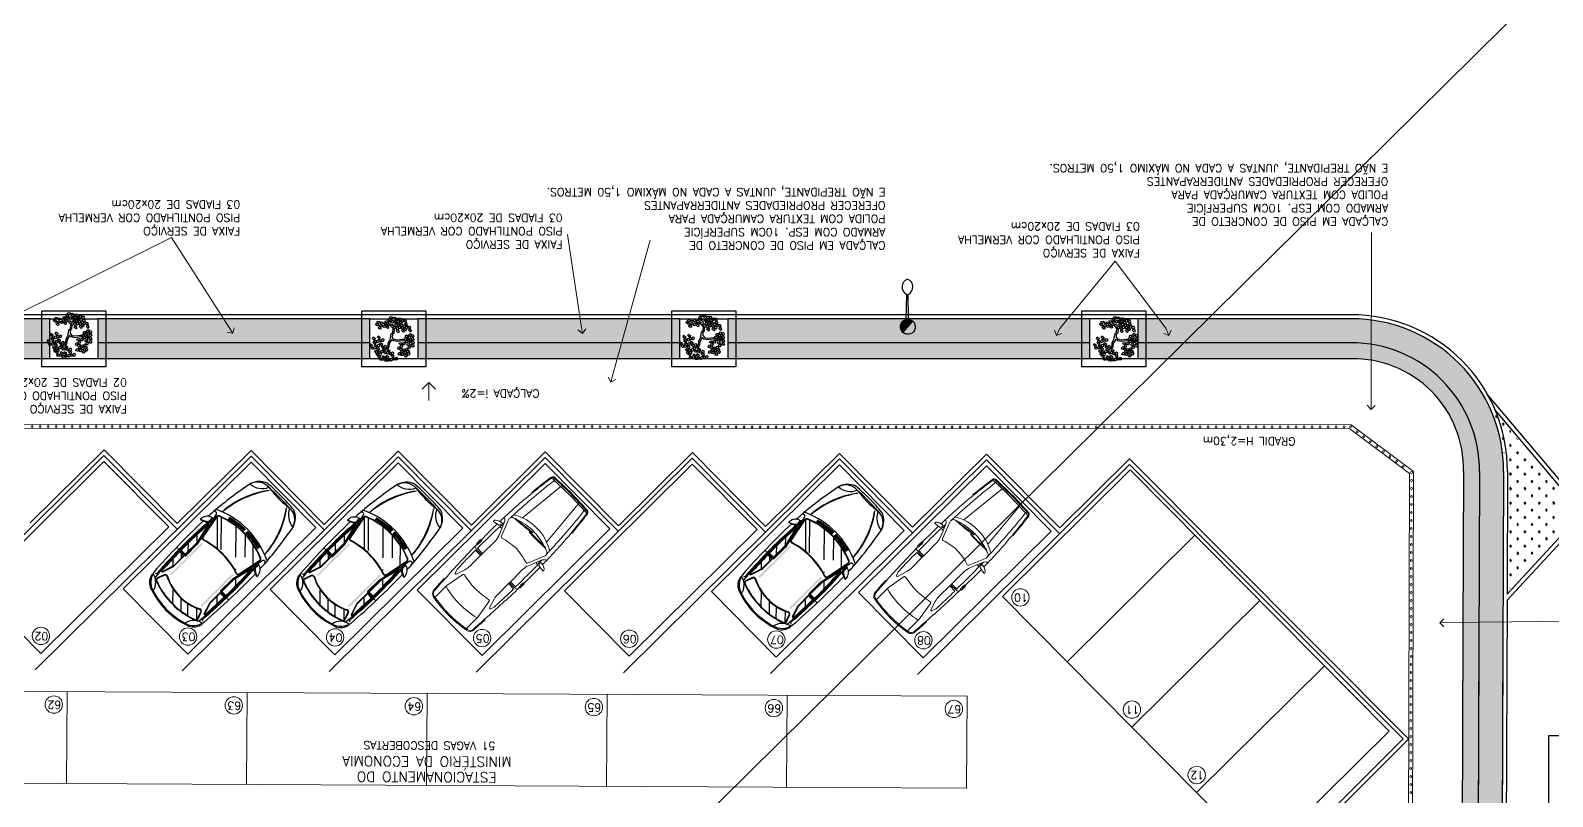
# Model space of a CAD drawing. Extents: x -1057 to 3416, y -340 to 4111.
# Drawn here: x 2323.86 to 2361.92, y 3.28 to 22.43 of the extents above; entities that cross this region are included whole.
import ezdxf
from ezdxf.enums import TextEntityAlignment as Align

# ---------------------------------------------------------------- set-up
doc = ezdxf.new("R2010")
doc.units = 0
doc.header["$LTSCALE"] = 50
for name, pattern in [('CONTINU', [0]), ('DGN Style 1', [0.003115, 5.18318e-06, -0.00311]), ('HIDDEN', [9.525, 6.35, -3.175])]:
    doc.linetypes.add(name, pattern=pattern)
doc.layers.add('0.1', color=8, linetype='Continuous', lineweight=13)
doc.layers.add('Margem A3', color=8, linetype='DGN Style 1', lineweight=0)
for name, color, linetype in [('GRAMA', 90, 'Continuous'), ('HAC', 1, 'Continuous'), ('layout', 1, 'Continuous'), ('luminaria', 10, 'Continuous'), ('medir projeto', 6, 'Continuous'), ('OK', 96, 'Continuous'), ('Poste de cimento', 7, 'Continuous')]:
    doc.layers.add(name, color=color, linetype=linetype)
doc.styles.add('60x100', font='romans.shx', dxfattribs={"height": 0.2})
doc.styles.add('80X50', font='romans.shx')
doc.styles.get("Standard").update_dxf_attribs({"font": 'romans.shx'})
pattern_1 = [(90.064457, (2731.1332, 234.27051), (-0.0549925784, -6.1866e-05), [0.03175, -0.0635]), (210.064457, (2731.1332, 234.27051), (0.027549867, -0.047594037), [0.03175, -0.0635]), (150.064457, (2731.133166, 234.30226), (-0.0274427115, -0.047655903), [0.03175, -0.0635])]

# ---------------------------------------------------------------- blocks, each defined once
blk = doc.blocks.new('Car')
at = {"layer": 'layout', "color": 8}
for p, q in [((-53.8, -202.9), (-70.4, -128.8)), ((-67.3, -131.9), (-57, -183.8)), ((-66.3, -131.7), (-56.1, -183.6)), ((-15.9, -179.3), (-66, -129.1)), ((-8.4, -174.6), (-58.2, -124.8)), ((-44.4, -116.8), (-45.5, -110.7)), ((-42.5, -116.4), (-43.6, -110.2)), ((-41.1, -116), (-42, -109.8)), ((-39.1, -115.6), (-40.1, -109.4)), ((-37.2, -115.2), (-38.1, -108.9)), ((-35.8, -114.9), (-36.5, -108.6)), ((-33.8, -114.5), (-34.6, -108.2)), ((-31.8, -114.1), (-32.6, -107.8)), ((-30.4, -113.9), (-31, -107.6)), ((-28.4, -113.5), (-29, -107.4)), ((-26.4, -113.2), (-27.1, -107.2)), ((-25, -113), (-25.5, -107)), ((-23, -112.8), (-23.5, -106.4)), ((25.2, -163.1), (-22.1, -115.7)), ((-21.2, -112.5), (-21.3, -106.1)), ((-19.2, -112.3), (-19.3, -105.9)), ((-17.2, -112.1), (-17.4, -105.7)), ((-15.7, -111.9), (-15.7, -105.5)), ((-13.7, -111.8), (-13.7, -105.3)), ((-11.7, -111.6), (-11.7, -105.2)), ((-9.7, -111.5), (-9.7, -105.1)), ((-7.7, -111.4), (-7.7, -105)), ((-5.7, -111.3), (-5.7, -104.9)), ((-3.7, -111.3), (-3.7, -104.8)), ((3.7, -111.3), (3.7, -104.8)), ((39.6, -148.7), (5.2, -114.3)), ((5.7, -111.3), (5.7, -104.9)), ((7.7, -111.4), (7.7, -105)), ((9.7, -111.5), (9.7, -105.1)), ((11.7, -111.6), (11.7, -105.2)), ((13.7, -111.8), (13.7, -105.3)), ((15.7, -111.9), (15.7, -105.5)), ((17.2, -112.1), (17.4, -105.7)), ((19.2, -112.3), (19.3, -105.9)), ((21.2, -112.5), (21.3, -106.1)), ((23, -112.8), (23.5, -106.4)), ((25, -113), (25.5, -107)), ((26.4, -113.2), (27.1, -107.2)), ((28.4, -113.5), (29, -107.4)), ((30.4, -113.9), (31, -107.6)), ((31.8, -114.1), (32.6, -107.8)), ((63.1, -148), (32.6, -117.5)), ((33.8, -114.5), (34.6, -108.2)), ((35.8, -114.9), (36.5, -108.6)), ((37.2, -115.2), (38.1, -108.9)), ((39.1, -115.6), (40.1, -109.4)), ((41.1, -116), (42, -109.8)), ((42.5, -116.4), (43.6, -110.2)), ((44.4, -116.8), (45.5, -110.7)), ((53.8, -202.9), (70.4, -128.8)), ((56.1, -183.6), (66.3, -131.7)), ((57, -183.8), (67.3, -131.9)), ((-86.3, -160.6), (-73.2, -154.7)), ((-72.4, -154), (-71.3, -150.4)), ((-71.4, -149.7), (-71.5, -143.3)), ((-70.4, -149.4), (-70.5, -140)), ((-69.4, -149.1), (-69.5, -139.9)), ((-68.4, -148.9), (-68.7, -139.9)), ((-56.9, -198.5), (-67, -155.8)), ((-55.9, -198.3), (-66, -155.6)), ((55.9, -198.3), (66, -155.6)), ((56.9, -198.5), (67, -155.8)), ((68.4, -148.9), (68.7, -139.9)), ((69.4, -149.1), (69.5, -139.9)), ((70.4, -149.4), (70.5, -140)), ((72.4, -154), (71.3, -150.4)), ((71.4, -149.7), (71.5, -143.3)), ((86.3, -160.6), (73.2, -154.7)), ((-56.8, -200.2), (-68.8, -188.2)), ((44.8, -182.6), (43.4, -181.3)), ((69.3, -207.1), (57.6, -195.4)), ((-56.8, -227.8), (-69.3, -215.2)), ((-56.8, -237.2), (-56.8, -199.5)), ((-55.8, -237.2), (-55.8, -199.5)), ((-53.8, -238.7), (-53.8, -203.1)), ((53.8, -238.7), (53.8, -203.1)), ((55.8, -237.2), (55.8, -199.5)), ((56.8, -237.2), (56.8, -199.5)), ((-80.7, -239.7), (-54.8, -239.7)), ((-68.3, -237.2), (-69.2, -236.3)), ((-69.1, -237.2), (-56.8, -237.2)), ((-69.1, -238.2), (-56.8, -238.2)), ((-56.8, -241.4), (-69, -241.4)), ((-56.8, -242.4), (-69, -242.4)), ((-57, -273.8), (-68.3, -262.5)), ((-56.8, -248.7), (-62.9, -242.6)), ((-56.8, -272.4), (-56.8, -242.4)), ((-55.8, -272.4), (-55.8, -242.4)), ((80.7, -239.7), (54.8, -239.7)), ((55.8, -272.4), (55.8, -242.4)), ((69.1, -237.2), (56.8, -237.2)), ((69.1, -238.2), (56.8, -238.2)), ((56.8, -241.4), (69, -241.4)), ((56.8, -242.4), (69, -242.4)), ((56.8, -272.4), (56.8, -242.4)), ((68.3, -263.5), (56.8, -251.9)), ((-65.1, -298.3), (-57, -273.6)), ((-64.2, -298.6), (-56, -273.9)), ((64.2, -298.6), (56, -273.9)), ((65.1, -298.3), (57, -273.6)), ((-57.2, -300.9), (-62.7, -316.3)), ((-56.3, -301.3), (-61.8, -316.6)), ((1.6, -332.4), (-21.8, -309)), ((25.1, -330.6), (5.5, -311)), ((42.5, -327), (25.2, -309.8)), ((61.9, -318.8), (44.9, -301.8)), ((61.8, -316.6), (56.3, -301.3)), ((62.7, -316.3), (57.2, -300.9))]:
    blk.add_line(p, q, dxfattribs=at)
for centre, radius, start, end in [((-7.8, -326.7), 326.8, 88.6351, 95.7726), ((7.8, -326.7), 326.8, 84.2274, 91.3649), ((866.8, -205.6), 949.5, 169.2081, 175.3433), ((-34.3, -38.3), 32.9, 86.5625, 164.4958), ((-69, 10.4), 40, 274.3393, 336.719), ((-25.6, -41.2), 42.5, 111.779, 161.6544), ((122.7, -124.6), 188.5, 142.4297, 176.6237), ((155.6, -136.8), 222.3, 145.0929, 173.9605), ((-40.2, -4.5), 3, 97.674, 111.779), ((-10, -339.3), 334.6, 88.282, 93.8135), ((10.1, 328.4), 336.5, 262.7695, 268.2851), ((10, -339.3), 334.6, 86.1865, 91.718), ((-10.1, 328.4), 336.5, 271.7149, 277.2305), ((-155.6, -136.8), 222.3, 6.0395, 34.9071), ((-122.7, -124.6), 188.5, 3.3763, 37.5703), ((69, 10.4), 40, 203.281, 265.6607), ((34.3, -38.3), 32.9, 15.5042, 93.4375), ((40.2, -4.5), 3, 68.221, 82.326), ((25.6, -41.2), 42.5, 18.3456, 68.221), ((-866.8, -205.6), 949.5, 4.6567, 10.7919), ((1565.6, -198.2), 1646.7, 177.6205, 178.0972), ((-75, -129.5), 4.65, 8.7491, 183.5185), ((-77.8, -119.2), 1, 174.7727, 295.0781), ((0.5, -286.5), 183.7, 90, 115.0781), ((-62.4, -130.8), 5, 111.9536, 193.3017), ((-62.4, -130.8), 4, 111.9536, 193.5543), ((-64.4, -113.6), 1, 172.7258, 290.5969), ((0, -280.4), 167.2, 90.0065, 112.6232), ((0, -280.4), 166.2, 90.0085, 112.6252), ((-0.5, -286.5), 183.7, 64.9219, 90), ((0, -280.4), 167.2, 67.3768, 89.9935), ((0, -280.4), 166.2, 67.3768, 89.9935), ((62.4, -130.8), 4.01, 346.5287, 68.1294), ((64.4, -113.6), 1, 249.4031, 7.2742), ((62.4, -130.8), 5, 346.6983, 68.0464), ((75, -129.5), 4.65, 356.4815, 171.2509), ((77.8, -119.2), 1, 244.9219, 5.2273), ((-1565.6, -198.2), 1646.7, 1.9028, 2.3795), ((-67, -159.1), 20.4, 115.2032, 181.9349), ((-94.9, -128.7), 32, 283.4706, 317.3927), ((-86.5, -159.6), 1, 193.8166, 282.2331), ((1565.6, -198.2), 1646.7, 178.6017, 183.9759), ((-74.5, -143.4), 3, 0.889, 115.2032), ((940.7, -224.1), 1014.7, 175.8385, 184.8151), ((-72.5, -140.1), 1, 0.889, 98.0676), ((936.4, -221.1), 1008.4, 175.9397, 185.4333), ((-72.4, -149.7), 1, 287.9404, 0.889), ((-71.5, -140), 1, 0.889, 95.2234), ((-71.4, -149.4), 1, 285.265, 0.889), ((-70.5, -139.9), 1, 0.889, 92.3899), ((770.4, -218.9), 840.8, 175.6929, 181.2505), ((-70.4, -149.1), 1, 282.6212, 0.889), ((-69.7, -139.9), 1, 2.0031, 90.1843), ((770.4, -218.9), 839.8, 175.6943, 181.2501), ((-69.4, -148.9), 1, 280.1196, 2.0031), ((-67, -155.8), 1, 13.3017, 174.5453), ((67, -155.8), 1, 5.4547, 166.6983), ((-770.4, -218.9), 839.8, 358.7499, 4.3057), ((-936.4, -221.1), 1008.4, 354.5667, 4.0603), ((-770.4, -218.9), 840.8, 358.7495, 4.3071), ((69.4, -148.9), 1, 177.9969, 259.8804), ((69.7, -139.9), 1, 89.8157, 177.9969), ((70.4, -149.1), 1, 179.111, 257.3788), ((70.5, -139.9), 1, 87.6101, 179.111), ((71.4, -149.4), 1, 179.111, 254.735), ((71.5, -140), 1, 84.7766, 179.111), ((-940.7, -224.1), 1014.7, 355.1849, 4.1615), ((94.9, -128.7), 32, 222.6073, 256.5294), ((72.4, -149.7), 1, 179.111, 252.0596), ((72.5, -140.1), 1, 81.9324, 179.111), ((74.5, -143.4), 3, 64.7968, 179.111), ((73.4, -153.7), 1, 196.4299, 257.7669), ((67, -159.1), 20.4, 358.0651, 64.7968), ((-1565.6, -198.2), 1646.7, 356.0241, 1.3983), ((86.5, -159.6), 1, 257.7669, 346.1834), ((-52.2, -182.7), 5, 193.3017, 287.8184), ((-52.2, -182.7), 4, 193.5543, 287.8184), ((-60.8, -199.5), 5, 0, 13.3017), ((0, -345), 166.5, 90, 107.8184), ((0, -345), 165.5, 90, 107.8184), ((0, -345), 166.5, 72.1816, 90), ((0, -345), 165.5, 72.1816, 90), ((52.2, -182.7), 5, 252.1816, 346.6983), ((52.2, -182.7), 4, 252.1816, 346.4457), ((60.8, -199.5), 5, 166.6983, 180), ((-60.8, -199.5), 4, 360, 13.3017), ((-54.8, -203.1), 1, 0, 13.3017), ((54.8, -203.1), 1, 166.6983, 180), ((60.8, -199.5), 4, 166.6983, 180), ((-69.1, -237.2), 1, 181.5835, 270), ((-69, -242.4), 1, 90, 181.1066), ((9004.6, 48.7), 9079.4, 181.83701, 182.18864), ((9004.6, 48.7), 9078.4, 181.83709, 182.18858), ((-56.8, -237.2), 1, 270, 0), ((-56.8, -242.4), 1, 0, 90), ((-54.8, -238.7), 1, 270, 0), ((54.8, -238.7), 1, 180, 270), ((56.8, -237.2), 1, 180, 270), ((56.8, -242.4), 1, 90, 180), ((-9004.6, 48.7), 9078.4, 357.81142, 358.16291), ((-9004.6, 48.7), 9079.4, 357.81136, 358.16299), ((69, -242.4), 1, 358.8934, 90), ((69.1, -237.2), 1, 270, 358.4165), ((-52.5, -302.6), 5, 63.1357, 160.3462), ((-60.8, -272.4), 4, 341.6525, 360), ((-60.8, -272.4), 5, 341.6525, 360), ((52.5, -302.6), 5, 19.6538, 116.8643), ((60.8, -272.4), 5, 180, 198.3475), ((60.8, -272.4), 4, 180, 198.3475), ((-39.1, -305.6), 38.6, 190.1502, 253.6248), ((-79.7, -346.5), 30, 5.2584, 84.7128), ((-46.8, -314.4), 30, 185.5819, 244.441), ((-73.3, -309.4), 3, 270, 5.5819), ((-66.1, -298), 2, 183.0738, 341.6525), ((-62.6, -316.1), 5, 185.4333, 247.7979), ((-66.1, -298), 1, 183.4405, 341.6525), ((-58, -317.9), 5, 160.3462, 249.5059), ((-58, -317.9), 4, 160.3462, 249.5059), ((0, -162.8), 170.6, 249.5059, 270), ((0, -162.8), 169.6, 249.5059, 270), ((-52.5, -302.6), 4, 63.1357, 160.3462), ((0, -198.9), 112.2, 243.1357, 270), ((0, -198.9), 111.2, 243.1357, 270), ((0, -198.9), 111.2, 270, 296.8643), ((0, -198.9), 112.2, 270, 296.8643), ((0, -162.8), 169.6, 270, 290.4941), ((0, -162.8), 170.6, 270, 290.4941), ((79.7, -346.5), 30, 95.2872, 174.7416), ((39.1, -305.6), 38.6, 286.3752, 349.8498), ((52.5, -302.6), 4, 19.6538, 116.8643), ((58, -317.9), 4, 290.4941, 19.6538), ((58, -317.9), 5, 290.4941, 19.6538), ((46.8, -314.4), 30, 295.559, 354.4181), ((66.1, -298), 2, 198.3475, 356.9262), ((62.6, -316.1), 5, 292.2021, 354.5667), ((66.1, -298), 1, 198.3475, 356.5595), ((73.3, -309.4), 3, 174.4181, 270), ((0, -181.6), 170.6, 249.5059, 270), ((0, -181.6), 168.6, 252.2391, 270), ((0, -181.6), 170.6, 270, 290.4941), ((0, -181.6), 168.6, 270, 287.7609)]:
    blk.add_arc(centre, radius, start, end, dxfattribs=at)
for points in [[(-49.6, -290.4), (-45.8, -290.4), (-49.6, -194), (-45.8, -194)], [(49.6, -290.4), (45.8, -290.4), (49.6, -194), (45.8, -194)]]:
    blk.add_solid(points, dxfattribs=at)
blk = doc.blocks.new('TEMPRA3')
for p, q in [((-0.157, 0.823), (-0.131, 0.862)), ((-0.075, 0.872), (-0.101, 0.713)), ((-0.085, 0.882), (-0.082, 0.882)), ((-1.26, 0.697), (-1.26, 0.716)), ((0.058, 0.464), (-0.363, 0.637)), ((0.069, 0.533), (-0.261, 0.669)), ((-0.101, 0.713), (-0.151, 0.694)), ((-0.151, 0.694), (-0.151, 0.656)), ((-0.098, 0.674), (-0.098, 0.602)), ((0.687, 0.496), (0.259, 0.496)), ((0.756, 0.496), (0.756, 0.679)), ((1.136, 0.496), (0.756, 0.496)), ((1.287, 0.519), (1.517, 0.592)), ((1.406, 0.471), (1.886, 0.553)), ((1.515, 0.629), (1.414, 0.659)), ((1.806, 0.709), (1.807, 0.728)), ((-1.26, -0.697), (-1.26, -0.716)), ((0.058, -0.464), (-0.363, -0.637)), ((0.069, -0.533), (-0.261, -0.669)), ((-0.151, -0.694), (-0.151, -0.656)), ((-0.101, -0.713), (-0.151, -0.694)), ((-0.075, -0.872), (-0.101, -0.713)), ((-0.098, -0.674), (-0.098, -0.602)), ((0.687, -0.496), (0.259, -0.496)), ((1.136, -0.496), (0.756, -0.496)), ((0.756, -0.496), (0.756, -0.679)), ((1.287, -0.519), (1.517, -0.592)), ((1.406, -0.471), (1.886, -0.553)), ((1.515, -0.629), (1.414, -0.659)), ((1.806, -0.709), (1.807, -0.728)), ((-0.157, -0.823), (-0.131, -0.862)), ((-0.085, -0.882), (-0.082, -0.882))]:
    blk.add_line(p, q)
at = {"color": 9}
for p, q in [((0.49, 0.777), (0.614, 0.777)), ((0.49, 0.767), (0.567, 0.767)), ((-1.875, 0.533), (-1.914, 0.533)), ((-1.881, 0.307), (-0.653, 0.428)), ((-1.869, 0.63), (-1.647, 0.654)), ((-0.527, 0.509), (-0.536, 0.509)), ((-0.536, 0.509), (-0.532, -0.064)), ((0.577, 0.757), (0.577, 0.748)), ((0.634, 0.757), (0.634, 0.748)), ((0.687, 0.496), (0.756, 0.496)), ((1.886, 0.553), (2.3, 0.553)), ((-1.881, 0.307), (-1.924, 0.254)), ((-0.568, 0.016), (-0.577, 0.017)), ((-0.568, 0.015), (-0.577, 0.014)), ((-0.577, 0.014), (-0.51, -0.555)), ((-1.881, -0.308), (-1.924, -0.255)), ((-1.881, -0.307), (-0.653, -0.428)), ((-0.532, -0.064), (-0.523, -0.064)), ((-1.875, -0.533), (-1.914, -0.533)), ((-1.869, -0.631), (-1.647, -0.655)), ((-0.51, -0.555), (-0.501, -0.554)), ((0.577, -0.757), (0.577, -0.748)), ((0.634, -0.757), (0.634, -0.748)), ((0.687, -0.496), (0.756, -0.496)), ((1.886, -0.553), (2.3, -0.553)), ((0.49, -0.767), (0.567, -0.767)), ((0.49, -0.777), (0.614, -0.777))]:
    blk.add_line(p, q, dxfattribs=at)
for points in [[(0.486, 0.76), (0.486, 0.749, 0.414214), (0.496, 0.739), (0.558, 0.739, 0.414214), (0.568, 0.749), (0.568, 0.759)], [(0.486, -0.76), (0.486, -0.749, -0.414214), (0.496, -0.739), (0.558, -0.739, -0.414214), (0.568, -0.749), (0.568, -0.759)]]:
    blk.add_lwpolyline(points, format="xyb", dxfattribs=at)
for centre, radius, start, end in [((-0.143, 0.755), 0.0434, 160.4209, 180), ((0.052, 0.685), 0.25, 146.5293, 160.4209), ((-0.079, 0.816), 0.0696, 117.5198, 138.9652), ((-0.092, 0.841), 0.0416, 80.8067, 117.5198), ((0.213, -22.305), 23.067, 89.3717, 90.7606), ((-0.083, 0.874), 0.00833, 350.8067, 80.8067), ((46.287, -1.061), 48.25, 178.0551, 178.7396), ((-1.864, 0.574), 0.07, 98.0767, 178.0551), ((0.026, -12.748), 13.526, 95.4579, 98.0767), ((-0.091, -10.408), 11.166, 90.4891, 96.0118), ((1.08, -0.033), 1.689, 163.0258, 178.8872), ((1.08, -0.033), 1.689, 158.4883, 161.8833), ((-0.403, 0.55), 0.0959, 65.2249, 157.5632), ((0.355, -17.256), 17.935, 91.743, 91.9698), ((0.075, 0.7), 0.267, 168.223, 189.9837), ((0.355, -17.256), 17.935, 88.9571, 91.6179), ((1.496, -0.036), 1.496, 161.9012, 178.6096), ((0.046, 0.438), 0.0288, 340.8387, 65.2249), ((0.259, 0.996), 0.5, 247.6625, 270), ((0.213, -22.305), 23.067, 89.0973, 89.3437), ((0.115, -25.837), 26.599, 86.3544, 88.8806), ((-0.298, 0.555), 0.987, 356.5337, 7.1274), ((0.636, -17.099), 17.778, 87.5716, 89.6146), ((1.136, 0.996), 0.5, 270, 287.5892), ((1.415, 0.442), 0.03, 107.5892, 190.5643), ((-1.901, -0.176), 3.343, 3.0173, 10.5643), ((1.385, 0.564), 0.1, 73.296, 87.5716), ((1.509, 0.61), 0.02, 295.0881, 73.296), ((0.028, -29.336), 30.117, 85.8738, 86.6125), ((1.892, 0.523), 0.03, 17.6685, 101.6613), ((-0.298, 0.005), 2.281, 359.8835, 13.3775), ((2.183, 0.56), 0.144, 10.2757, 85.2864), ((-1.242, -0.033), 3.619, 0.5277, 9.8398), ((1.08, 0.033), 1.689, 181.1128, 199.382), ((-1.901, 0.176), 3.343, 349.4357, 356.9827), ((-0.298, -0.005), 2.281, 346.6225, 0.1165), ((-1.242, 0.033), 3.619, 350.1602, 359.4723), ((46.287, 1.06), 48.25, 181.2604, 181.9449), ((1.496, 0.036), 1.496, 181.3904, 198.0988), ((-1.864, -0.575), 0.07, 181.9449, 261.9233), ((0.026, 12.748), 13.526, 261.9735, 264.5421), ((-0.091, 10.408), 11.166, 263.9882, 269.5109), ((1.08, 0.033), 1.689, 200.3288, 201.5117), ((1.08, 0.033), 1.689, 200.3288, 201.5117), ((-0.403, -0.55), 0.0959, 202.4368, 294.7751), ((0.355, 17.256), 17.935, 268.0302, 268.257), ((0.075, -0.7), 0.267, 170.0163, 191.777), ((-0.143, -0.755), 0.0434, 180, 199.5791), ((0.355, 17.256), 17.935, 268.3821, 271.0429), ((0.213, 22.305), 23.067, 269.2394, 270.6283), ((0.046, -0.438), 0.0288, 294.7751, 19.1613), ((0.259, -0.996), 0.5, 90, 112.3375), ((0.213, 22.305), 23.067, 270.6563, 270.9027), ((0.115, 25.837), 26.599, 271.1194, 273.6456), ((-0.298, -0.555), 0.987, 352.8726, 3.4663), ((0.636, 17.099), 17.778, 270.3854, 272.4284), ((1.136, -0.996), 0.5, 72.4108, 90), ((1.415, -0.442), 0.03, 169.4357, 252.4108), ((1.385, -0.564), 0.1, 272.4284, 286.704), ((1.509, -0.61), 0.02, 286.704, 64.9119), ((0.028, 29.336), 30.117, 273.3875, 274.1262), ((1.892, -0.523), 0.03, 258.3387, 342.3315), ((2.183, -0.56), 0.144, 274.7136, 349.7243), ((0.052, -0.685), 0.25, 199.5791, 213.4707), ((-0.079, -0.816), 0.0696, 221.0348, 242.4802), ((-0.092, -0.841), 0.0416, 242.4802, 279.1933), ((-0.083, -0.874), 0.00833, 279.1933, 9.1933)]:
    blk.add_arc(centre, radius, start, end)
for centre, radius, start, end in [((0.49, 0.751), 0.0263, 91.9264, 184.8104), ((0.49, 0.751), 0.0164, 92.1313, 187.2433), ((0.567, 0.757), 0.01, 0, 90), ((0.614, 0.757), 0.02, 0, 90), ((19.555, -0.393), 21.489, 177.397, 178.9536), ((-1.862, 0.581), 0.05, 97.8958, 177.1673), ((43.913, -1.002), 45.813, 178.0177, 178.7486), ((0.137, -16.634), 17.284, 92.2713, 96.6835), ((-1.822, 0.581), 0.05, 97.8958, 177.1673), ((0.026, -12.748), 13.506, 95.4656, 97.8958), ((0.402, 0.031), 1.126, 147.4954, 181.5953), ((0.192, -19.533), 20.183, 91.7794, 92.1012), ((-4.071, 0.196), 3.558, 355.8109, 5.0412), ((-0.144, 0.846), 0.212, 204.7842, 236.5367), ((-0.17, 0.661), 0.0195, 202.2729, 342.8001), ((0.47, 0.753), 0.0061, 200.0424, 315.2534), ((0.606, 0.816), 0.0733, 246.8341, 293.1659), ((-0.263, 0.555), 0.987, 356.5337, 11.7667), ((0.027, -29.37), 30.131, 85.8821, 86.6147), ((2.181, 0.569), 0.115, 10.4548, 85.2928), ((-1.236, -0.033), 3.585, 0.5327, 10.015), ((43.913, 1.002), 45.813, 181.2514, 181.9823), ((0.402, -0.031), 1.126, 178.4047, 212.5046), ((-4.057, -0.683), 3.558, 2.0761, 11.3064), ((-1.236, 0.033), 3.585, 349.985, 359.4673), ((19.555, 0.392), 21.489, 181.0464, 182.603), ((-1.862, -0.581), 0.05, 182.8327, 262.1042), ((0.137, 16.634), 17.284, 263.3165, 267.7287), ((-1.822, -0.581), 0.05, 182.8327, 262.1042), ((0.026, 12.748), 13.506, 262.1042, 264.5344), ((0.192, 19.533), 20.183, 267.8988, 268.2206), ((-0.144, -0.846), 0.212, 123.4633, 155.2158), ((-0.17, -0.661), 0.0195, 17.1999, 157.7271), ((0.47, -0.753), 0.0061, 44.7466, 159.9576), ((0.49, -0.751), 0.0263, 175.1896, 268.0736), ((0.49, -0.751), 0.0164, 172.7567, 267.8687), ((0.567, -0.757), 0.01, 270, 0), ((0.606, -0.816), 0.0733, 66.8341, 113.1659), ((0.614, -0.757), 0.02, 270, 360), ((-0.263, -0.555), 0.987, 348.2333, 3.4663), ((0.027, 29.37), 30.131, 273.3853, 274.1179), ((2.181, -0.569), 0.115, 274.7072, 349.5452)]:
    blk.add_arc(centre, radius, start, end, dxfattribs=at)
blk = doc.blocks.new('ÁREA')
for p in [(0.00005, 0.00376), (0, 0)]:
    blk.add_attdef('COMPARTIMENTO', text='', height=0.0025).set_placement(p, align=Align.CENTER)
at = {"color": 1}
for p in [(-0.00005, -0.00376), (-0.0001, -0.00752)]:
    blk.add_attdef('ÁREA', text='', height=0.002, dxfattribs=at).set_placement(p, align=Align.CENTER)
blk = doc.blocks.new('_Open90')
at = {"color": 0, "linetype": 'ByBlock', "lineweight": -2}
for p, q in [((0, 0), (-1, 0)), ((-0.5, 0.5), (0, 0)), ((0, 0), (-0.5, -0.5))]:
    blk.add_line(p, q, dxfattribs=at)
blk = doc.blocks.new('poste concreto')
at = {"layer": 'Poste de cimento'}
h = blk.add_hatch(color=256, dxfattribs=at)
h.dxf.hatch_style = 1
h.paths.add_polyline_path([(364866.842, 7758015.357), (364866.767, 7758015.418), (364866.676, 7758015.455), (364866.578, 7758015.47), (364866.48, 7758015.455), (364866.39, 7758015.418), (364866.314, 7758015.357), (364866.254, 7758015.282), (364866.216, 7758015.191), (364866.201, 7758015.093), (364866.956, 7758015.093), (364866.94, 7758015.191), (364866.903, 7758015.282)])
for p, q in [((364866.815, 7758015.406), (364867.773, 7758016.191)), ((364866.886, 7758015.322), (364867.818, 7758016.138)), ((364866.201, 7758015.093), (364866.216, 7758015.191)), ((364866.216, 7758014.995), (364866.201, 7758015.093)), ((364866.956, 7758015.093), (364866.201, 7758015.093)), ((364866.216, 7758015.191), (364866.254, 7758015.282)), ((364866.254, 7758014.904), (364866.216, 7758014.995)), ((364866.254, 7758015.282), (364866.314, 7758015.357)), ((364866.314, 7758014.829), (364866.254, 7758014.904)), ((364866.314, 7758015.357), (364866.39, 7758015.418)), ((364866.39, 7758014.768), (364866.314, 7758014.829)), ((364866.39, 7758015.418), (364866.48, 7758015.455)), ((364866.48, 7758015.455), (364866.578, 7758015.47)), ((364866.578, 7758015.47), (364866.676, 7758015.455)), ((364866.676, 7758015.455), (364866.767, 7758015.418)), ((364866.767, 7758015.418), (364866.842, 7758015.357)), ((364866.842, 7758014.829), (364866.767, 7758014.768)), ((364866.842, 7758015.357), (364866.903, 7758015.282)), ((364866.903, 7758014.904), (364866.842, 7758014.829)), ((364866.903, 7758015.282), (364866.94, 7758015.191)), ((364866.94, 7758014.995), (364866.903, 7758014.904)), ((364866.94, 7758015.191), (364866.956, 7758015.093)), ((364866.956, 7758015.093), (364866.94, 7758014.995)), ((364866.48, 7758014.731), (364866.39, 7758014.768)), ((364866.578, 7758014.716), (364866.48, 7758014.731)), ((364866.676, 7758014.731), (364866.578, 7758014.716)), ((364866.767, 7758014.768), (364866.676, 7758014.731))]:
    blk.add_line(p, q, dxfattribs=at)
for centre, start, end in [((364868.17, 7758016.298), 60.73513, 195.09868), ((364867.989, 7758016.511), 245.39714, 19.76069)]:
    blk.add_arc(centre, 0.411, start, end, dxfattribs=at)
blk = doc.blocks.new('L', base_point=(1.368, 0.591))
at = {"color": 3, "lineweight": -2}
for p, q in [((1.275, 0.567), (1.306, 0.592)), ((1.288, 0.517), (1.275, 0.567)), ((1.281, 0.65), (1.312, 0.675)), ((1.294, 0.6), (1.281, 0.65)), ((1.317, 0.508), (1.288, 0.517)), ((1.322, 0.591), (1.294, 0.6)), ((1.306, 0.592), (1.336, 0.538)), ((1.312, 0.675), (1.342, 0.621)), ((1.336, 0.538), (1.317, 0.508)), ((1.342, 0.621), (1.322, 0.591)), ((1.337, 0.489), (1.356, 0.548)), ((1.376, 0.484), (1.337, 0.489)), ((1.356, 0.548), (1.391, 0.554)), ((1.404, 0.527), (1.376, 0.484)), ((1.391, 0.554), (1.404, 0.527))]:
    blk.add_line(p, q, dxfattribs=at)
blk = doc.blocks.new('Árvore-13')
at = {"color": 3}
for p, q in [((-0.8, 0.3), (-0.96, 0.41)), ((-0.8, 0.41), (-0.95, 0.5)), ((-0.36, 0.35), (-0.8, 0.41)), ((-0.37, 0.23), (-0.8, 0.3)), ((-0.13, 0.11), (-0.37, 0.23)), ((-0.07, 0.19), (-0.36, 0.35)), ((-0.07, -0.04), (-0.13, 0.11)), ((0.03, 0.07), (-0.07, 0.19)), ((0.03, 0.07), (0.32, 0.33)), ((0.12, -0.05), (0.28, 0.13)), ((0.28, 0.13), (0.42, 0.28)), ((0.32, 0.33), (0.41, 0.54)), ((0.41, 0.54), (0.48, 0.66)), ((0.42, 0.28), (0.5, 0.51)), ((0.48, 0.66), (0.57, 0.72)), ((0.5, 0.51), (0.63, 0.67)), ((0.57, 0.72), (0.61, 0.82)), ((0.63, 0.67), (0.78, 0.72)), ((-0.3, -0.39), (-0.42, -0.69)), ((-0.2, -0.45), (-0.31, -0.74)), ((-0.31, -0.74), (-0.24, -0.89)), ((-0.15, -0.3), (-0.3, -0.39)), ((-0.05, -0.38), (-0.2, -0.45)), ((-0.07, -0.04), (-0.15, -0.3)), ((0.12, -0.05), (-0.05, -0.38))]:
    blk.add_line(p, q, dxfattribs=at)
at = {"color": 3, "xscale": 3.048, "yscale": 3.048, "zscale": 3.048}
for p, rotation in [((-0.93, 0.96), 295.0165150851705), ((-0.72, 1.45), 295.0165150851705), ((-0.49, 1.26), 295.0165150851705), ((-0.25, 1.14), 295.0165150851705), ((0.17, 1.45), 190.1248425347958), ((0.35, 0.95), 190.1248425347958), ((0.58, 1.4), 190.1248425347958), ((0.85, 1.34), 190.1248425347958), ((1.21, 1.15), 190.1248425347958), ((-1.44, 0.37), 347.8021081598379), ((-1.3, 0.88), 347.8021081598379), ((-1.13, 0.41), 347.8021081598379), ((-0.85, 0.46), 295.0165150851705), ((-0.35, 0.69), 295.0165150851705), ((0.68, 0.78), 190.1248425347958), ((0.76, 0.27), 190.1248425347958), ((0.8, -0.3), 190.1248425347958), ((1.12, 0.57), 190.1248425347958), ((1.2, -0.32), 190.1248425347958), ((1.25, 0.04), 190.1248425347958), ((1.32, 0.75), 190.1248425347958), ((1.58, 0.11), 190.1248425347958), ((-0.45, -1.4), 66.16076666471405), ((-0.1, -0.9), 66.16076666471405), ((-0.02, -1.19), 66.16076666471405), ((0.5, -1), 66.16076666471405), ((0.62, -1.32), 66.16076666471405)]:
    blk.add_blockref('L', p, dxfattribs=dict(at, rotation=rotation))
for p in [(-1.39, -0.31), (-1.23, -0.88), (-1.05, -0.53), (-0.87, -1.13), (-0.85, -0.45), (-0.67, -1.02), (-0.45, -1.04), (-0.44, -0.54)]:
    blk.add_blockref('L', p, dxfattribs=at)

msp = doc.modelspace()

# ---------------------------------------------------------------- hatches: boundary and pattern name
at = {"layer": 'GRAMA'}
h = msp.add_hatch(dxfattribs=at)
h.set_pattern_fill('GRASS', color=256, scale=0.01, angle=90.0645)
h.set_pattern_definition([(180.064457, (2735.69893, -447.67178), (-0.179402955, -0.179807063), [0.047625, -0.31158524]), (135.064457, (2735.69893, -447.67178), (-0.17940295, -0.17980706), [0.047625, -0.206375]), (225.064457, (2735.69893, -447.67178), (0.17980706, -0.17940295), [0.047625, -0.206375])])
h.paths.add_polyline_path([(2360.417, 12.948, -0.101681), (2360.726, 11.41), (2360.719, 8.345), (2362.598, 10.378)])
at = {"layer": 'HAC'}
h = msp.add_hatch(dxfattribs=at)
h.set_pattern_fill('HEX', color=256, scale=0.01, angle=90.0645, style=0)
h.set_pattern_definition([(90.064457, (1880.475065, -183.519685), (-0.0549925784, -6.1866e-05), [0.03175, -0.0635]), (210.064457, (1880.475065, -183.519685), (0.027549867, -0.047594037), [0.03175, -0.0635]), (150.064457, (1880.47503, -183.487936), (-0.0274427115, -0.047655903), [0.03175, -0.0635])])
h.paths.add_polyline_path([(2324.352, 14.224), (2324.352, 15.224), (2319.815, 15.224), (2319.815, 14.224)])
h.paths.add_polyline_path([(2324.288, 14.669), (2324.303, 14.703), (2324.352, 14.671), (2324.348, 14.637), (2324.32, 14.632)], flags=16)
h = msp.add_hatch(dxfattribs=at)
h.set_pattern_fill('HEX', color=256, scale=0.01, angle=90.0645, style=0)
h.set_pattern_definition(pattern_1)
h.paths.add_polyline_path([(2332.352, 14.224), (2332.352, 14.622), (2332.343, 14.632), (2332.352, 14.651), (2332.352, 15.224), (2325.552, 15.224), (2325.552, 14.224)])
h = msp.add_hatch(dxfattribs=at)
h.set_pattern_fill('HEX', color=256, scale=0.01, angle=90.0645, style=0)
h.set_pattern_definition(pattern_1)
h.paths.add_polyline_path([(2333.552, 15.224), (2333.552, 14.224), (2340.102, 14.224), (2340.102, 15.224)])
h = msp.add_hatch(dxfattribs=at)
h.set_pattern_fill('HEX', color=256, scale=0.01, angle=90.0645, style=0)
h.set_pattern_definition([(90.064457, (1861.00201, -188.66652), (-0.0549925784, -6.1866e-05), [0.03175, -0.0635]), (210.064457, (1861.00201, -188.66652), (0.027549867, -0.047594037), [0.03175, -0.0635]), (150.064457, (1861.001974, -188.63477), (-0.0274427115, -0.047655903), [0.03175, -0.0635])])
h.paths.add_polyline_path([(2350.352, 14.224), (2350.352, 15.224), (2341.302, 15.224), (2341.302, 14.224)])
h.paths.add_polyline_path([(2345.759, 15.314), (2345.655, 15.147), (2345.757, 15.234)], flags=17)
h = msp.add_hatch(dxfattribs=at)
h.set_pattern_fill('HEX', color=256, scale=0.01, angle=90.0645, style=0)
h.set_pattern_definition([(90.064457, (2472.87682, -468.96275), (-0.0549925784, -6.1866e-05), [0.03175, -0.0635]), (210.064457, (2472.87682, -468.96275), (0.027549867, -0.047594037), [0.03175, -0.0635]), (150.064457, (2472.87678, -468.931), (-0.0274427115, -0.047655903), [0.03175, -0.0635])])
h.paths.add_polyline_path([(2359.649, 0.713), (2360.649, 0.708), (2360.674, 7.394), (2360.689, 11.42, 0.415582), (2356.88, 15.224), (2351.552, 15.224), (2351.552, 14.224), (2356.88, 14.224, -0.415414), (2359.689, 11.52), (2359.674, 7.398)])

# ---------------------------------------------------------------- linework, layer by layer
at = {"layer": '0.1', "color": 7}
for p, q in [((2333.825, 13.634), (2333.657, 13.469)), ((2333.825, 13.183), (2333.825, 13.634)), ((2333.825, 13.634), (2333.993, 13.469))]:
    msp.add_line(p, q, dxfattribs=at)
at = {"layer": '0.1', "color": 8}
for p, q in [((2356.88, 12.573), (2315.47, 12.585)), ((2358.439, 11.406), (2356.88, 12.573)), ((2356.847, 12.473), (2315.54, 12.485)), ((2358.339, 11.355), (2356.847, 12.473)), ((2325.703, 11.811), (2320.303, 6.463)), ((2325.704, 11.952), (2323.856, 10.123)), ((2325.703, 11.811), (2327.533, 9.963)), ((2325.704, 11.952), (2327.533, 10.105)), ((2329.381, 11.934), (2327.533, 10.105)), ((2329.381, 11.934), (2331.21, 10.086)), ((2333.058, 11.916), (2331.21, 10.086)), ((2333.058, 11.916), (2334.887, 10.068)), ((2336.735, 11.898), (2334.887, 10.068)), ((2336.735, 11.898), (2338.564, 10.05)), ((2340.412, 11.88), (2338.564, 10.05)), ((2340.412, 11.88), (2342.241, 10.032)), ((2344.089, 11.861), (2342.241, 10.032)), ((2344.089, 11.861), (2345.918, 10.014)), ((2347.765, 11.843), (2345.918, 10.014)), ((2347.765, 11.843), (2349.595, 9.996)), ((2329.38, 11.793), (2323.98, 6.445)), ((2333.057, 11.774), (2327.657, 6.427)), ((2329.38, 11.793), (2331.21, 9.945)), ((2336.734, 11.756), (2331.334, 6.409)), ((2333.057, 11.774), (2334.887, 9.927)), ((2340.411, 11.738), (2335.011, 6.391)), ((2336.734, 11.756), (2338.563, 9.909)), ((2344.088, 11.72), (2338.687, 6.373)), ((2340.411, 11.738), (2342.24, 9.891)), ((2347.765, 11.702), (2342.364, 6.354)), ((2344.088, 11.72), (2345.917, 9.873)), ((2351.342, 11.585), (2346.041, 6.336)), ((2347.765, 11.702), (2349.594, 9.854)), ((2351.342, 11.726), (2349.595, 9.996)), ((2351.342, 11.726), (2358.324, 4.719)), ((2351.342, 11.585), (2358.18, 4.722)), ((2358.339, 11.355), (2358.27, -18.185)), ((2358.439, 11.406), (2358.37, -18.185)), ((2358.18, 4.722), (2356.338, 2.886)), ((2358.322, 4.721), (2356.48, 2.886)), ((2347.269, 3.492), (2315.769, 3.648))]:
    msp.add_line(p, q, dxfattribs=at)
at = {"layer": '0.1', "color": 7}
for points in [[(2322.95, 15.048), (2327.395, 17.255)], [(2328.816, 15.031), (2327.395, 17.255)], [(2337.632, 15.059), (2337.292, 17.33)], [(2338.426, 13.832), (2339.356, 17.19)], [(2357.382, 13.161), (2357.393, 17.38)], [(2349.6, 14.986), (2350.981, 16.668)], [(2352.247, 14.989), (2350.981, 16.668)], [(2359.297, 7.629), (2363.273, 7.678)]]:
    msp.add_lwpolyline(points, dxfattribs=at)
at = {"layer": '0.1', "color": 8}
for points in [[(2322.505, 8.494), (2324.123, 6.86), (2327.321, 10.026), (2325.703, 11.661)], [(2326.182, 8.476), (2327.8, 6.842), (2330.998, 10.008), (2329.379, 11.643)], [(2329.859, 8.458), (2331.477, 6.824), (2334.675, 9.99), (2333.056, 11.624)], [(2333.536, 8.44), (2335.154, 6.806), (2338.352, 9.972), (2336.733, 11.606)], [(2337.213, 8.422), (2338.831, 6.788), (2342.029, 9.954), (2340.41, 11.588)], [(2340.889, 8.404), (2342.508, 6.769), (2345.705, 9.936), (2344.087, 11.57)], [(2344.566, 8.386), (2346.185, 6.751), (2349.382, 9.918), (2347.764, 11.552)]]:
    msp.add_lwpolyline(points, close=True, dxfattribs=at)
for points in [[(2351.358, 11.452), (2348.161, 8.286)], [(2348.161, 8.286), (2354.634, 1.748), (2357.832, 4.915), (2351.358, 11.452)], [(2349.779, 6.651), (2352.977, 9.818)], [(2351.397, 5.017), (2354.595, 8.183)], [(2353.016, 3.383), (2356.213, 6.549)], [(2315.769, 3.648), (2315.781, 5.948), (2347.28, 5.792)], [(2324.781, 5.903), (2324.769, 3.603)], [(2329.28, 5.881), (2329.269, 3.581)], [(2333.78, 5.859), (2333.769, 3.559)], [(2338.28, 5.837), (2338.269, 3.537)], [(2342.78, 5.815), (2342.769, 3.515)], [(2347.28, 5.792), (2347.269, 3.492)]]:
    msp.add_lwpolyline(points, dxfattribs=at)
for centre, radius in [((2323.905, 12.533), 0.0225), ((2324.105, 12.533), 0.0225), ((2324.305, 12.533), 0.0225), ((2324.505, 12.533), 0.0225), ((2324.705, 12.533), 0.0225), ((2324.905, 12.532), 0.0225), ((2325.105, 12.532), 0.0225), ((2325.305, 12.532), 0.0225), ((2325.505, 12.532), 0.0225), ((2325.705, 12.532), 0.0225), ((2325.905, 12.532), 0.0225), ((2326.105, 12.532), 0.0225), ((2326.305, 12.532), 0.0225), ((2326.505, 12.532), 0.0225), ((2326.705, 12.532), 0.0225), ((2326.905, 12.532), 0.0225), ((2327.105, 12.532), 0.0225), ((2327.305, 12.532), 0.0225), ((2327.505, 12.532), 0.0225), ((2327.705, 12.532), 0.0225), ((2327.905, 12.532), 0.0225), ((2328.105, 12.531), 0.0225), ((2328.305, 12.531), 0.0225), ((2328.505, 12.531), 0.0225), ((2328.705, 12.531), 0.0225), ((2328.905, 12.531), 0.0225), ((2329.105, 12.531), 0.0225), ((2329.305, 12.531), 0.0225), ((2329.505, 12.531), 0.0225), ((2329.705, 12.531), 0.0225), ((2329.905, 12.531), 0.0225), ((2330.105, 12.531), 0.0225), ((2330.305, 12.531), 0.0225), ((2330.505, 12.531), 0.0225), ((2330.705, 12.531), 0.0225), ((2330.905, 12.531), 0.0225), ((2331.105, 12.531), 0.0225), ((2331.305, 12.531), 0.0225), ((2331.505, 12.53), 0.0225), ((2331.705, 12.53), 0.0225), ((2331.905, 12.53), 0.0225), ((2332.105, 12.53), 0.0225), ((2332.305, 12.53), 0.0225), ((2332.505, 12.53), 0.0225), ((2332.705, 12.53), 0.0225), ((2332.905, 12.53), 0.0225), ((2333.105, 12.53), 0.0225), ((2333.305, 12.53), 0.0225), ((2333.505, 12.53), 0.0225), ((2333.705, 12.53), 0.0225), ((2333.905, 12.53), 0.0225), ((2334.105, 12.53), 0.0225), ((2334.305, 12.53), 0.0225), ((2334.505, 12.53), 0.0225), ((2334.705, 12.53), 0.0225), ((2334.905, 12.529), 0.0225), ((2335.105, 12.529), 0.0225), ((2335.305, 12.529), 0.0225), ((2335.505, 12.529), 0.0225), ((2335.705, 12.529), 0.0225), ((2335.905, 12.529), 0.0225), ((2336.105, 12.529), 0.0225), ((2336.305, 12.529), 0.0225), ((2336.505, 12.529), 0.0225), ((2336.705, 12.529), 0.0225), ((2336.905, 12.529), 0.0225), ((2337.105, 12.529), 0.0225), ((2337.305, 12.529), 0.0225), ((2337.505, 12.529), 0.0225), ((2337.705, 12.529), 0.0225), ((2337.905, 12.529), 0.0225), ((2338.105, 12.528), 0.0225), ((2338.305, 12.528), 0.0225), ((2338.505, 12.528), 0.0225), ((2338.705, 12.528), 0.0225), ((2338.905, 12.528), 0.0225), ((2339.105, 12.528), 0.0225), ((2339.305, 12.528), 0.0225), ((2339.505, 12.528), 0.0225), ((2339.705, 12.528), 0.0225), ((2339.905, 12.528), 0.0225), ((2340.105, 12.528), 0.0225), ((2340.305, 12.528), 0.0225), ((2340.505, 12.528), 0.0225), ((2340.705, 12.528), 0.0225), ((2340.905, 12.528), 0.0225), ((2341.105, 12.528), 0.0225), ((2341.305, 12.528), 0.0225), ((2341.505, 12.527), 0.0225), ((2341.705, 12.527), 0.0225), ((2341.905, 12.527), 0.0225), ((2342.105, 12.527), 0.0225), ((2342.305, 12.527), 0.0225), ((2342.505, 12.527), 0.0225), ((2342.705, 12.527), 0.0225), ((2342.905, 12.527), 0.0225), ((2343.105, 12.527), 0.0225), ((2343.305, 12.527), 0.0225), ((2343.505, 12.527), 0.0225), ((2343.705, 12.527), 0.0225), ((2343.905, 12.527), 0.0225), ((2344.105, 12.527), 0.0225), ((2344.305, 12.527), 0.0225), ((2344.505, 12.527), 0.0225), ((2344.705, 12.527), 0.0225), ((2344.905, 12.526), 0.0225), ((2345.105, 12.526), 0.0225), ((2345.305, 12.526), 0.0225), ((2345.505, 12.526), 0.0225), ((2345.705, 12.526), 0.0225), ((2345.905, 12.526), 0.0225), ((2346.105, 12.526), 0.0225), ((2346.305, 12.526), 0.0225), ((2346.505, 12.526), 0.0225), ((2346.705, 12.526), 0.0225), ((2346.905, 12.526), 0.0225), ((2347.105, 12.526), 0.0225), ((2347.305, 12.526), 0.0225), ((2347.505, 12.526), 0.0225), ((2347.705, 12.526), 0.0225), ((2347.905, 12.526), 0.0225), ((2348.105, 12.525), 0.0225), ((2348.305, 12.525), 0.0225), ((2348.505, 12.525), 0.0225), ((2348.705, 12.525), 0.0225), ((2348.905, 12.525), 0.0225), ((2349.105, 12.525), 0.0225), ((2349.305, 12.525), 0.0225), ((2349.505, 12.525), 0.0225), ((2349.705, 12.525), 0.0225), ((2349.905, 12.525), 0.0225), ((2350.105, 12.525), 0.0225), ((2350.305, 12.525), 0.0225), ((2350.505, 12.525), 0.0225), ((2350.705, 12.525), 0.0225), ((2350.905, 12.525), 0.0225), ((2351.105, 12.525), 0.0225), ((2351.305, 12.525), 0.0225), ((2351.505, 12.524), 0.0225), ((2351.705, 12.524), 0.0225), ((2351.905, 12.524), 0.0225), ((2352.105, 12.524), 0.0225), ((2352.305, 12.524), 0.0225), ((2352.505, 12.524), 0.0225), ((2352.705, 12.524), 0.0225), ((2352.905, 12.524), 0.0225), ((2353.105, 12.524), 0.0225), ((2353.305, 12.524), 0.0225), ((2353.505, 12.524), 0.0225), ((2353.705, 12.524), 0.0225), ((2353.905, 12.524), 0.0225), ((2354.105, 12.524), 0.0225), ((2354.305, 12.524), 0.0225), ((2354.505, 12.524), 0.0225), ((2354.705, 12.524), 0.0225), ((2354.905, 12.523), 0.0225), ((2355.105, 12.523), 0.0225), ((2355.305, 12.523), 0.0225), ((2355.505, 12.523), 0.0225), ((2355.705, 12.523), 0.0225), ((2355.905, 12.523), 0.0225), ((2356.105, 12.523), 0.0225), ((2356.305, 12.523), 0.0225), ((2356.505, 12.523), 0.0225), ((2356.705, 12.523), 0.0225), ((2356.863, 12.523), 0.0225), ((2357.028, 12.4), 0.0225), ((2357.193, 12.276), 0.0225), ((2357.358, 12.153), 0.0225), ((2357.523, 12.029), 0.0225), ((2357.687, 11.906), 0.0225), ((2357.852, 11.783), 0.0225), ((2358.017, 11.659), 0.0225), ((2358.182, 11.536), 0.0225), ((2358.389, 11.381), 0.0225), ((2358.388, 11.181), 0.0225), ((2358.388, 10.981), 0.0225), ((2358.387, 10.781), 0.0225), ((2358.387, 10.581), 0.0225), ((2358.386, 10.381), 0.0225), ((2358.386, 10.181), 0.0225), ((2358.385, 9.981), 0.0225), ((2358.385, 9.781), 0.0225), ((2358.384, 9.581), 0.0225), ((2358.384, 9.381), 0.0225), ((2358.383, 9.181), 0.0225), ((2358.383, 8.981), 0.0225), ((2358.382, 8.781), 0.0225), ((2348.613, 8.261), 0.217), ((2358.382, 8.581), 0.0225), ((2358.382, 8.381), 0.0225), ((2358.381, 7.981), 0.0225), ((2358.381, 8.181), 0.0225), ((2358.38, 7.781), 0.0225), ((2324.127, 7.298), 0.217), ((2327.804, 7.279), 0.217), ((2331.48, 7.261), 0.217), ((2335.157, 7.243), 0.217), ((2338.834, 7.225), 0.217), ((2342.511, 7.207), 0.217), ((2346.188, 7.189), 0.217), ((2358.38, 7.581), 0.0225), ((2358.379, 7.381), 0.0225), ((2358.379, 7.181), 0.0225), ((2358.378, 6.981), 0.0225), ((2358.378, 6.781), 0.0225), ((2358.377, 6.581), 0.0225), ((2358.377, 6.381), 0.0225), ((2358.376, 6.181), 0.0225), ((2324.449, 5.582), 0.217), ((2328.949, 5.56), 0.217), ((2333.449, 5.538), 0.217), ((2337.949, 5.516), 0.217), ((2342.449, 5.494), 0.217), ((2358.376, 5.981), 0.0225), ((2358.375, 5.781), 0.0225), ((2346.949, 5.471), 0.217), ((2351.401, 5.455), 0.217), ((2358.375, 5.581), 0.0225), ((2358.375, 5.381), 0.0225), ((2358.374, 4.981), 0.0225), ((2358.374, 5.181), 0.0225), ((2358.373, 4.581), 0.0225), ((2358.373, 4.781), 0.0225), ((2358.372, 4.181), 0.0225), ((2358.372, 4.381), 0.0225), ((2353.019, 3.82), 0.217), ((2358.371, 3.981), 0.0225), ((2358.371, 3.781), 0.0225), ((2358.37, 3.581), 0.0225), ((2358.37, 3.381), 0.0225)]:
    msp.add_circle(centre, radius, dxfattribs=at)
at = {"layer": 'Margem A3', "color": 7, "linetype": 'CONTINU', "lineweight": -2}
for p, q in [((2324.352, 15.224), (2318.114, 15.224)), ((2356.88, 15.324), (2318.115, 15.324)), ((2332.352, 15.224), (2325.552, 15.224)), ((2340.102, 15.224), (2333.552, 15.224)), ((2351.552, 15.224), (2341.302, 15.224)), ((2356.88, 15.224), (2351.552, 15.224)), ((2324.352, 14.624), (2318.114, 14.624)), ((2332.352, 14.624), (2325.552, 14.624)), ((2340.102, 14.624), (2333.552, 14.624)), ((2350.352, 14.624), (2341.302, 14.624)), ((2356.88, 14.624), (2351.552, 14.624)), ((2340.102, 14.224), (2318.315, 14.224)), ((2356.88, 14.224), (2341.156, 14.224)), ((2362.792, 10.368), (2360.27, 13.348)), ((2362.659, 10.371), (2360.461, 12.968)), ((2359.689, 11.41), (2359.674, 7.398)), ((2360.089, 11.408), (2360.054, 2.062)), ((2360.689, 11.406), (2360.654, 2.06)), ((2360.789, 11.406), (2360.777, 8.341)), ((2360.777, 8.341), (2362.659, 10.371)), ((2360.777, 8.194), (2362.792, 10.368)), ((2360.777, 8.194), (2360.68, -16.392)), ((2359.674, 7.398), (2359.632, -3.951)), ((2360.074, 7.396), (2360.049, 0.71)), ((2360.674, 7.394), (2360.649, 0.708))]:
    msp.add_line(p, q, dxfattribs=at)
for points in [[(2324.152, 14.024), (2324.152, 15.424), (2325.752, 15.424), (2325.752, 14.024)], [(2332.152, 14.023), (2332.152, 15.424), (2333.752, 15.424), (2333.752, 14.023)], [(2339.902, 14.024), (2339.902, 15.424), (2341.502, 15.424), (2341.502, 14.024)], [(2350.152, 14.024), (2350.152, 15.424), (2351.752, 15.424), (2351.752, 14.024)]]:
    msp.add_lwpolyline(points, close=True, dxfattribs=at)
for points in [[(2324.352, 14.224), (2324.352, 15.224), (2325.552, 15.224), (2325.552, 14.224), (2324.352, 14.224)], [(2332.352, 14.223), (2332.352, 15.224), (2333.552, 15.224), (2333.552, 14.223), (2332.352, 14.223)], [(2340.102, 14.224), (2340.102, 15.224), (2341.302, 15.224), (2341.302, 14.224), (2340.102, 14.224)], [(2350.352, 14.224), (2350.352, 15.224)], [(2351.552, 15.224), (2351.552, 14.224)]]:
    msp.add_lwpolyline(points, dxfattribs=at)
for centre, radius, start, end in [((2356.892, 11.427), 3.897, 359.696, 90.1751), ((2356.892, 11.427), 3.797, 359.6852, 90.1732), ((2356.892, 11.427), 3.197, 359.6852, 90.1732), ((2356.938, 11.473), 2.751, 358.6021, 91.2112)]:
    msp.add_arc(centre, radius, start, end, dxfattribs=at)
at = {"layer": 'medir projeto', "color": 5, "linetype": 'CONTINU', "lineweight": -2}
msp.add_line((2234.603, -102.131), (2440.695, 101.627), dxfattribs=at)
at = {"layer": 'medir projeto', "color": 7, "linetype": 'CONTINU', "lineweight": -2}
msp.add_lwpolyline([(2361.823, -2.538), (2361.823, 4.804), (2363.115, 4.804), (2363.115, -2.538)], close=True, dxfattribs=at)

# ---------------------------------------------------------------- block references
at = {"layer": '0.1', "color": 7, "xscale": 0.2, "yscale": 0.2, "zscale": 0.2}
for p, rotation in [((2328.923, 14.862), 302.5685667305348), ((2337.662, 14.861), 278.5042842594557), ((2349.514, 14.806), 244.5917338028787), ((2352.327, 14.806), 293.5533640158263), ((2338.373, 13.639), 254.5345720498127), ((2357.382, 12.961), 269.9053060154745), ((2359.098, 7.626), 180.7110159964608)]:
    msp.add_blockref('_Open90', p, dxfattribs=dict(at, rotation=rotation))
at = {"layer": '0.1', "color": 8, "linetype": 'CONTINU', "xscale": 0.01149999999999999, "yscale": 0.01149999999999999, "zscale": 0.01149999999999999, "rotation": 314.7174815060633}
for p in [(2330.131, 10.793), (2333.808, 10.775), (2344.839, 10.721)]:
    msp.add_blockref('Car', p, dxfattribs=at)
at = {"layer": '0.1', "color": 8, "linetype": 'CONTINU', "rotation": 224.7174815060636}
for p in [(2336.004, 9.488), (2347.035, 9.433)]:
    msp.add_blockref('TEMPRA3', p, dxfattribs=at)
at = {"layer": '0.1', "color": 8}
ref = msp.add_blockref('ÁREA', (2333.778, 4.283), dxfattribs=dict(at, xscale=133.3333333333334, yscale=133.3333333333334, zscale=133.3333333333334, rotation=179.7174815060635))
ref.add_attrib('COMPARTIMENTO', 'MINISTÉRIO DA ECONOMIA', dxfattribs={"layer": '0', "color": 3, "height": 0.25, "rotation": 179.7175}).set_placement((2333.778, 4.283), align=Align.CENTER)
ref.add_attrib('ÁREA', '51 VAGAS DESCOBERTAS', dxfattribs={"layer": '0', "color": 1, "height": 0.2, "rotation": 179.7175}).set_placement((2333.837, 4.656), align=Align.CENTER)
ref.add_attrib('COMPARTIMENTO', 'ESTACIONAMENTO DO', dxfattribs={"layer": '0', "color": 3, "height": 0.25, "rotation": 179.7175}).set_placement((2333.769, 3.895), align=Align.CENTER)
at = {"layer": 'luminaria', "xscale": 0.4999999999999998, "yscale": 0.4999999999999998, "zscale": 0.4999999999999998, "rotation": 49.45314921692707}
msp.add_blockref('poste concreto', (2831310.992, -2660236.353), dxfattribs=at)
at = {"layer": 'OK', "color": 3, "linetype": 'HIDDEN', "xscale": 0.3107660917594164, "yscale": 0.3107660917594164, "zscale": 0.3107660917594164, "rotation": 196.6362105508731}
for p in [(2324.847, 14.831), (2332.902, 14.734), (2340.663, 14.777), (2350.999, 14.736)]:
    msp.add_blockref('Árvore-13', p, dxfattribs=at)

# ---------------------------------------------------------------- texts
at = {"layer": '0.1', "color": 7, "style": '80X50'}
msp.add_text('CALÇADA i=2%%%', height=0.2, rotation=180, dxfattribs=at).set_placement((2336.592, 13.457))
at = {"layer": '0.1', "color": 7}
for s, p in [('GRADIL H=2,30m', (2355.489, 12.26)), ('10', (2348.798, 8.352)), ('02', (2324.312, 7.389)), ('03', (2327.989, 7.371)), ('04', (2331.665, 7.353)), ('05', (2335.342, 7.335)), ('06', (2339.019, 7.317)), ('07', (2342.696, 7.298)), ('08', (2346.373, 7.28)), ('62', (2324.634, 5.674)), ('63', (2329.134, 5.652)), ('64', (2333.634, 5.63)), ('65', (2338.134, 5.607)), ('66', (2342.634, 5.585)), ('67', (2347.134, 5.563)), ('11', (2351.586, 5.546)), ('12', (2353.204, 3.912))]:
    msp.add_text(s, height=0.2, rotation=179.7175, dxfattribs=at).set_placement(p)
at = {"layer": '0.1', "color": 7, "char_height": 0.2, "attachment_point": 1, "rotation": 180, "style": '60x100'}
for s, insert in [('CALÇADA EM PISO DE CONCRETO DE \\PARMADO COM ESP. 10CM SUPERFÍCIE \\PPOLIDA COM TEXTURA CAMURÇADA PARA\\POFERECER PROPRIEDADES ANTIDERRAPANTES\\PE NÃO TREPIDANTE, JUNTAS A CADA NO MÁXIMO 1,50 METROS.', (2357.807, 17.554)), ('CALÇADA EM PISO DE CONCRETO DE \\PARMADO COM ESP. 10CM SUPERFÍCIE \\PPOLIDA COM TEXTURA CAMURÇADA PARA\\POFERECER PROPRIEDADES ANTIDERRAPANTES\\PE NÃO TREPIDANTE, JUNTAS A CADA NO MÁXIMO 1,50 METROS.', (2345.238, 16.958)), ('FAIXA DE SERVIÇO\\PPISO PONTILHADO COR VERMELHA \\P03 FIADAS DE 20x20cm', (2329.111, 17.317)), ('FAIXA DE SERVIÇO\\PPISO PONTILHADO COR VERMELHA \\P03 FIADAS DE 20x20cm', (2337.17, 16.981)), ('FAIXA DE SERVIÇO\\PPISO PONTILHADO COR VERMELHA \\P03 FIADAS DE 20x20cm', (2351.597, 16.769)), ('FAIXA DE SERVIÇO\\PPISO PONTILHADO COR VERMELHA \\P02 FIADAS DE 20x20cm', (2326.275, 12.865))]:
    msp.add_mtext(s, dxfattribs=dict(at, insert=insert))

doc.saveas('drawing.dxf')
